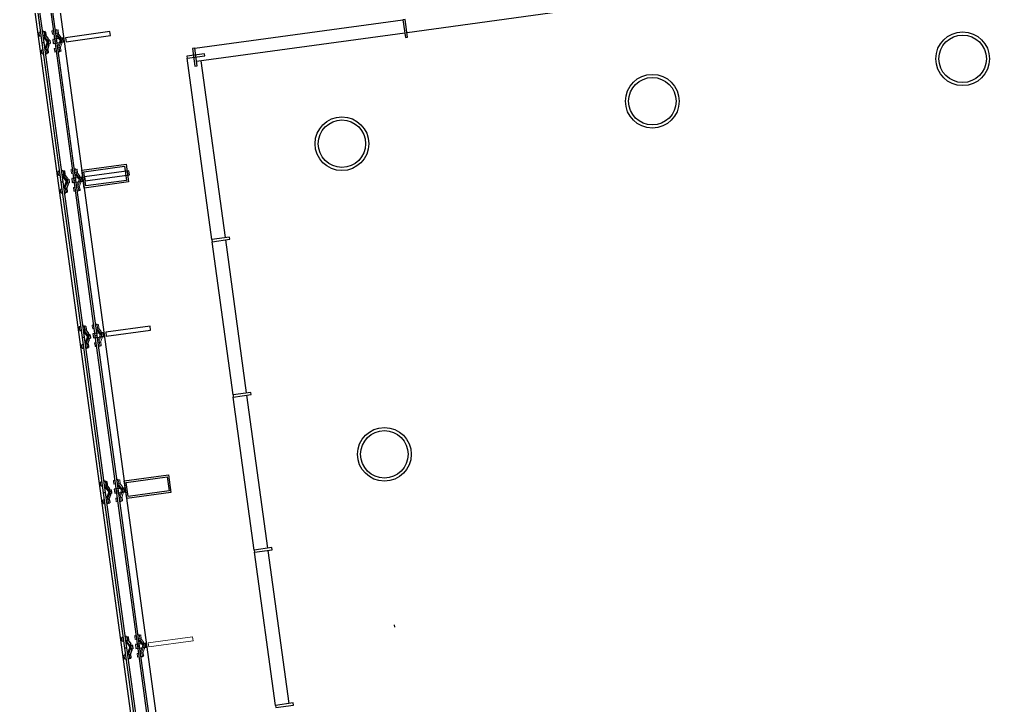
# Model space of a CAD drawing. Header units: millimetres. Extents: x -28081 to 142643, y -11740 to 128443.
# Drawn here: x -28081 to -17241, y 103183 to 110843 of the extents above; entities that cross this region are included whole.
import ezdxf

# ---------------------------------------------------------------- set-up
doc = ezdxf.new("R2010")
doc.units = ezdxf.units.MM
doc.header["$LTSCALE"] = 10
doc.layers.add('A—墙体', color=7, linetype='Continuous')
doc.layers.add('A—门窗', color=135, linetype='Continuous')
doc.layers.add('E-RF-5F$0$A-GLAZ', color=6, linetype='Continuous', lineweight=5)
doc.layers.add('E-RF-5F$0$A-GLAZ-CWMG', color=3, linetype='Continuous', lineweight=5)
doc.layers.get('E-RF-5F$0$A-GLAZ-CWMG').off()

# ---------------------------------------------------------------- blocks, each defined once
blk = doc.blocks.new('E-RF-5F$0$Rectangular Mullion - Icon Glass Fins-10826575-E2 号楼五层平面图 5TH FLOOR PLAN')
at = {"layer": 'A—门窗', "lineweight": 18}
for p, q in [((-22, -100), (22, -100)), ((-22, -600), (-22, -100)), ((22, -100), (22, -600)), ((22, -600), (-22, -600))]:
    blk.add_line(p, q, dxfattribs=at)
blk = doc.blocks.new('E-RF-5F$0$Spider Panel - Spider Panel-10871031-E2 号楼五层平面图 5TH FLOOR PLAN')
at = {"layer": 'A—门窗', "color": 8, "lineweight": 9}
for p, q in [((-1000, 15), (-1000, 0)), ((-1000, 15), (-993, 15)), ((-995, 30), (-995, 0)), ((-995, 30), (-989, 30)), ((-993, 15), (-957, 15)), ((-989, 30), (-955, 30)), ((-940, 15), (-957, 15)), ((-955, 26), (-910, 50)), ((-955, 0), (-955, 30)), ((-875, 50), (-940, 15)), ((-940, 0), (-875, 35)), ((-893, 50), (-910, 50)), ((-875, 50), (-910, 50)), ((-900, 50), (-900, 46)), ((-900, 50), (-900, 46)), ((-895, 65), (-895, 50)), ((-895, 65), (-889, 65)), ((-895, 65), (-895, 50)), ((-895, 65), (-861, 65)), ((-895, 65), (-895, 50)), ((-895, 65), (-861, 65)), ((-895, 65), (-895, 50)), ((-895, 65), (-889, 65)), ((-875, 50), (-893, 50)), ((-889, 65), (-855, 65)), ((-889, 65), (-855, 65)), ((-810, 15), (-875, 50)), ((-840, 50), (-875, 50)), ((-857, 50), (-875, 50)), ((-875, 35), (-810, 0)), ((-861, 65), (-855, 65)), ((-861, 65), (-855, 65)), ((-840, 50), (-857, 50)), ((-855, 50), (-855, 65)), ((-855, 50), (-855, 65)), ((-855, 50), (-855, 65)), ((-855, 50), (-855, 65)), ((-850, 46), (-850, 50)), ((-850, 46), (-850, 50)), ((-840, 50), (-795, 26)), ((-793, 15), (-810, 15)), ((-795, 30), (-795, 0)), ((-795, 30), (-761, 30)), ((-793, 15), (-757, 15)), ((-761, 30), (-755, 30)), ((-757, 15), (-750, 15)), ((-755, 0), (-755, 30)), ((-750, 0), (-750, 15)), ((750, 15), (750, 0)), ((750, 15), (757, 15)), ((755, 30), (755, 0)), ((755, 30), (761, 30)), ((757, 15), (793, 15)), ((761, 30), (795, 30)), ((810, 15), (793, 15)), ((795, 26), (840, 50)), ((795, 0), (795, 30)), ((875, 50), (810, 15)), ((810, 0), (875, 35)), ((857, 50), (840, 50)), ((875, 50), (840, 50)), ((850, 50), (850, 46)), ((850, 50), (850, 46)), ((855, 65), (855, 50)), ((855, 65), (861, 65)), ((855, 65), (855, 50)), ((855, 65), (889, 65)), ((855, 65), (855, 50)), ((855, 65), (889, 65)), ((855, 65), (855, 50)), ((855, 65), (861, 65)), ((875, 50), (857, 50)), ((861, 65), (895, 65)), ((861, 65), (895, 65)), ((940, 15), (875, 50)), ((910, 50), (875, 50)), ((893, 50), (875, 50)), ((875, 35), (940, 0)), ((889, 65), (895, 65)), ((889, 65), (895, 65)), ((910, 50), (893, 50)), ((895, 50), (895, 65)), ((895, 50), (895, 65)), ((895, 50), (895, 65)), ((895, 50), (895, 65)), ((900, 46), (900, 50)), ((900, 46), (900, 50)), ((910, 50), (955, 26)), ((957, 15), (940, 15)), ((955, 30), (955, 0)), ((955, 30), (989, 30)), ((957, 15), (993, 15)), ((989, 30), (995, 30)), ((993, 15), (1000, 15)), ((995, 0), (995, 30)), ((1000, 0), (1000, 15)), ((-995, -25), (-995, -40)), ((-989, -40), (-995, -40)), ((-955, -40), (-989, -40)), ((-955, -40), (-955, -25)), ((-795, -25), (-795, -40)), ((-761, -40), (-795, -40)), ((-755, -40), (-761, -40)), ((-755, -40), (-755, -25)), ((755, -25), (755, -40)), ((761, -40), (755, -40)), ((795, -40), (761, -40)), ((795, -40), (795, -25)), ((955, -25), (955, -40)), ((989, -40), (955, -40)), ((995, -40), (989, -40)), ((995, -40), (995, -25))]:
    blk.add_line(p, q, dxfattribs=at)
at = {"layer": 'A—门窗'}
for p, q in [((875, 0), (-875, 0)), ((-875, 0), (-875, -25)), ((-875, -25), (875, -25)), ((875, -25), (875, 0))]:
    blk.add_line(p, q, dxfattribs=at)
blk = doc.blocks.new('E2-RI-5F$0$200x500')
at = {"layer": 'A—门窗', "elevation": 0}
blk.add_lwpolyline([(11654895, -6112598), (11654827, -6112103), (11655025, -6112076), (11655093, -6112571), (11654895, -6112598)], dxfattribs=at)
blk.add_lwpolyline([(11654912, -6112576), (11654850, -6112120), (11655008, -6112098), (11655071, -6112554)], close=True, dxfattribs=at)
blk = doc.blocks.new('E-COLS-F5')
at = {"layer": 'A—墙体'}
for centre, radius in [((11691372, -6096540), 300), ((11691372, -6096540), 265), ((11687905, -6097014), 300), ((11687905, -6097014), 265), ((11684437, -6097488), 300), ((11684437, -6097488), 265), ((11684911, -6100956), 300), ((11684911, -6100956), 265)]:
    blk.add_circle(centre, radius, dxfattribs=at)
blk = doc.blocks.new('E-RF-5F$0$Spider Panel - Spider Panel-10871030-E2 号楼五层平面图 5TH FLOOR PLAN')
at = {"layer": 'A—门窗', "color": 8, "lineweight": 9}
for p, q in [((-909, 15), (-909, 0)), ((-909, 15), (-902, 15)), ((-904, 30), (-904, 0)), ((-904, 30), (-898, 30)), ((-902, 15), (-866, 15)), ((-898, 30), (-864, 30)), ((-849, 15), (-866, 15)), ((-864, 26), (-819, 50)), ((-864, 0), (-864, 30)), ((-784, 50), (-849, 15)), ((-849, 0), (-784, 35)), ((-802, 50), (-819, 50)), ((-784, 50), (-819, 50)), ((-809, 50), (-809, 46)), ((-809, 50), (-809, 46)), ((-804, 65), (-804, 50)), ((-804, 65), (-798, 65)), ((-804, 65), (-804, 50)), ((-804, 65), (-770, 65)), ((-804, 65), (-804, 50)), ((-804, 65), (-770, 65)), ((-804, 65), (-804, 50)), ((-804, 65), (-798, 65)), ((-784, 50), (-802, 50)), ((-798, 65), (-764, 65)), ((-798, 65), (-764, 65)), ((-719, 15), (-784, 50)), ((-749, 50), (-784, 50)), ((-766, 50), (-784, 50)), ((-784, 35), (-719, 0)), ((-770, 65), (-764, 65)), ((-770, 65), (-764, 65)), ((-749, 50), (-766, 50)), ((-764, 50), (-764, 65)), ((-764, 50), (-764, 65)), ((-764, 50), (-764, 65)), ((-764, 50), (-764, 65)), ((-759, 46), (-759, 50)), ((-759, 46), (-759, 50)), ((-749, 50), (-704, 26)), ((-702, 15), (-719, 15)), ((-704, 30), (-704, 0)), ((-704, 30), (-670, 30)), ((-702, 15), (-666, 15)), ((-670, 30), (-664, 30)), ((-666, 15), (-659, 15)), ((-664, 0), (-664, 30)), ((-659, 0), (-659, 15)), ((659, 15), (659, 0)), ((659, 15), (666, 15)), ((664, 30), (664, 0)), ((664, 30), (670, 30)), ((666, 15), (702, 15)), ((670, 30), (704, 30)), ((719, 15), (702, 15)), ((704, 26), (749, 50)), ((704, 0), (704, 30)), ((784, 50), (719, 15)), ((719, 0), (784, 35)), ((766, 50), (749, 50)), ((784, 50), (749, 50)), ((759, 50), (759, 46)), ((759, 50), (759, 46)), ((764, 65), (764, 50)), ((764, 65), (770, 65)), ((764, 65), (764, 50)), ((764, 65), (798, 65)), ((764, 65), (764, 50)), ((764, 65), (798, 65)), ((764, 65), (764, 50)), ((764, 65), (770, 65)), ((784, 50), (766, 50)), ((770, 65), (804, 65)), ((770, 65), (804, 65)), ((849, 15), (784, 50)), ((819, 50), (784, 50)), ((802, 50), (784, 50)), ((784, 35), (849, 0)), ((798, 65), (804, 65)), ((798, 65), (804, 65)), ((819, 50), (802, 50)), ((804, 50), (804, 65)), ((804, 50), (804, 65)), ((804, 50), (804, 65)), ((804, 50), (804, 65)), ((809, 46), (809, 50)), ((809, 46), (809, 50)), ((819, 50), (864, 26)), ((866, 15), (849, 15)), ((864, 30), (864, 0)), ((864, 30), (898, 30)), ((866, 15), (902, 15)), ((898, 30), (904, 30)), ((902, 15), (909, 15)), ((904, 0), (904, 30)), ((909, 0), (909, 15)), ((-904, -25), (-904, -40)), ((-898, -40), (-904, -40)), ((-864, -40), (-898, -40)), ((-864, -40), (-864, -25)), ((-704, -25), (-704, -40)), ((-670, -40), (-704, -40)), ((-664, -40), (-670, -40)), ((-664, -40), (-664, -25)), ((664, -25), (664, -40)), ((670, -40), (664, -40)), ((704, -40), (670, -40)), ((704, -40), (704, -25)), ((864, -25), (864, -40)), ((898, -40), (864, -40)), ((904, -40), (898, -40)), ((904, -40), (904, -25))]:
    blk.add_line(p, q, dxfattribs=at)
at = {"layer": 'A—门窗'}
for p, q in [((784, 0), (-784, 0)), ((-784, 0), (-784, -25)), ((-784, -25), (784, -25)), ((784, -25), (784, 0))]:
    blk.add_line(p, q, dxfattribs=at)
blk = doc.blocks.new('E-RF-5F$0$Spider Panel - Right-10871024-E2 号楼五层平面图 5TH FLOOR PLAN')
at = {"layer": 'A—门窗', "color": 8, "lineweight": 9}
for p, q in [((-703, 15), (-703, 0)), ((-703, 15), (-696, 15)), ((-698, 30), (-698, 0)), ((-698, 30), (-693, 30)), ((-696, 15), (-661, 15)), ((-693, 30), (-658, 30)), ((-643, 15), (-661, 15)), ((-658, 26), (-614, 50)), ((-658, 0), (-658, 30)), ((-578, 50), (-643, 15)), ((-643, 0), (-578, 35)), ((-596, 50), (-614, 50)), ((-578, 50), (-614, 50)), ((-598, 65), (-598, 50)), ((-598, 65), (-564, 65)), ((-598, 65), (-598, 50)), ((-598, 65), (-593, 65)), ((-593, 65), (-558, 65)), ((-561, 50), (-578, 50)), ((-578, 35), (-561, 35)), ((-564, 65), (-558, 65)), ((-561, 50), (-553, 50)), ((-561, 50), (-553, 50)), ((-553, 35), (-561, 35)), ((-553, 35), (-561, 35)), ((-558, 50), (-558, 65)), ((-558, 50), (-558, 65)), ((-553, 35), (-553, 50)), ((-553, 35), (-553, 50)), ((653, 15), (653, 0)), ((653, 15), (661, 15)), ((658, 30), (658, 0)), ((658, 30), (664, 30)), ((661, 15), (696, 15)), ((664, 30), (698, 30)), ((714, 15), (696, 15)), ((698, 26), (743, 50)), ((698, 0), (698, 30)), ((778, 50), (714, 15)), ((714, 0), (778, 35)), ((761, 50), (743, 50)), ((778, 50), (743, 50)), ((753, 50), (753, 46)), ((753, 50), (753, 46)), ((758, 65), (758, 50)), ((758, 65), (764, 65)), ((758, 65), (758, 50)), ((758, 65), (793, 65)), ((758, 65), (758, 50)), ((758, 65), (793, 65)), ((758, 65), (758, 50)), ((758, 65), (764, 65)), ((778, 50), (761, 50)), ((764, 65), (798, 65)), ((764, 65), (798, 65)), ((843, 15), (778, 50)), ((814, 50), (778, 50)), ((796, 50), (778, 50)), ((778, 35), (843, 0)), ((793, 65), (798, 65)), ((793, 65), (798, 65)), ((814, 50), (796, 50)), ((798, 50), (798, 65)), ((798, 50), (798, 65)), ((798, 50), (798, 65)), ((798, 50), (798, 65)), ((803, 46), (803, 50)), ((803, 46), (803, 50)), ((814, 50), (858, 26)), ((861, 15), (843, 15)), ((858, 30), (858, 0)), ((858, 30), (893, 30)), ((861, 15), (896, 15)), ((893, 30), (898, 30)), ((896, 15), (903, 15)), ((898, 0), (898, 30)), ((903, 0), (903, 15)), ((-698, -25), (-698, -40)), ((-693, -40), (-698, -40)), ((-658, -40), (-693, -40)), ((-658, -40), (-658, -25)), ((658, -25), (658, -40)), ((664, -40), (658, -40)), ((698, -40), (664, -40)), ((698, -40), (698, -25)), ((858, -25), (858, -40)), ((893, -40), (858, -40)), ((898, -40), (893, -40)), ((898, -40), (898, -25))]:
    blk.add_line(p, q, dxfattribs=at)
at = {"layer": 'A—门窗'}
for p, q in [((778, 0), (-778, 0)), ((-778, 0), (-778, -25)), ((-778, -25), (778, -25)), ((778, -25), (778, 0))]:
    blk.add_line(p, q, dxfattribs=at)

msp = doc.modelspace()

# ---------------------------------------------------------------- linework, layer by layer
at = {"layer": 'A—门窗'}
for p, q in [((-28081, 112194, 0), (-25792, 95449, 0)), ((-28040, 112123), (-27829, 110581)), ((-27804, 110584), (-28015, 112127)), ((-27765, 111954, 0), (-25552, 95764, 0)), ((-22041, 110928), (-23750, 110695)), ((-26122, 110522), (-23795, 110840)), ((-27846, 110700), (-27860, 110697)), ((-27846, 110700), (-27860, 110697)), ((-27860, 110692), (-27860, 110697)), ((-27860, 110692), (-27860, 110697)), ((-27855, 110658), (-27860, 110692)), ((-27855, 110658), (-27860, 110692)), ((-27806, 110710), (-27821, 110708)), ((-27806, 110710), (-27821, 110708)), ((-27791, 110707), (-27820, 110703)), ((-27791, 110707), (-27820, 110703)), ((-27806, 110710), (-27805, 110703)), ((-27806, 110710), (-27805, 110703)), ((-27805, 110703), (-27800, 110668)), ((-27805, 110703), (-27800, 110668)), ((-27791, 110707), (-27790, 110701)), ((-27791, 110707), (-27790, 110701)), ((-27790, 110701), (-27785, 110667)), ((-27790, 110701), (-27785, 110667)), ((-23775, 110691), (-26102, 110373)), ((-27855, 110658), (-27840, 110660)), ((-27855, 110658), (-27840, 110660)), ((-27804, 110584), (-27829, 110581)), ((-27829, 110581), (-27804, 110584)), ((-27829, 110581), (-27617, 109027)), ((-27815, 110663), (-27785, 110667)), ((-27815, 110663), (-27785, 110667)), ((-27813, 110648), (-27769, 110589)), ((-27813, 110648), (-27769, 110589)), ((-27592, 109030), (-27804, 110584)), ((-27798, 110650), (-27800, 110668)), ((-27798, 110650), (-27800, 110668)), ((-27755, 110591), (-27798, 110650)), ((-27755, 110591), (-27798, 110650)), ((-27769, 110589), (-27795, 110520)), ((-27769, 110589), (-27795, 110520)), ((-27789, 110667), (-27759, 110626)), ((-27789, 110667), (-27759, 110626)), ((-27780, 110522), (-27755, 110591)), ((-27780, 110522), (-27755, 110591)), ((-27758, 110616), (-27762, 110615)), ((-27758, 110616), (-27762, 110615)), ((-27758, 110616), (-27762, 110615)), ((-27758, 110616), (-27762, 110615)), ((-27755, 110591), (-27759, 110626)), ((-27757, 110608), (-27759, 110626)), ((-27755, 110591), (-27759, 110626)), ((-27757, 110608), (-27759, 110626)), ((-27742, 110613), (-27757, 110611)), ((-27742, 110613), (-27757, 110611)), ((-27742, 110613), (-27757, 110611)), ((-27742, 110613), (-27757, 110611)), ((-27742, 110613), (-27757, 110611)), ((-27742, 110613), (-27757, 110611)), ((-27742, 110613), (-27757, 110611)), ((-27742, 110613), (-27757, 110611)), ((-27755, 110591), (-27757, 110608)), ((-27755, 110591), (-27757, 110608)), ((-27752, 110573), (-27755, 110591)), ((-27750, 110556), (-27755, 110591)), ((-27752, 110573), (-27755, 110591)), ((-27750, 110556), (-27755, 110591)), ((-27755, 110566), (-27751, 110566)), ((-27755, 110566), (-27751, 110566)), ((-27755, 110566), (-27751, 110566)), ((-27755, 110566), (-27751, 110566)), ((-27752, 110571), (-27737, 110573)), ((-27752, 110571), (-27737, 110573)), ((-27752, 110571), (-27737, 110573)), ((-27750, 110556), (-27752, 110573)), ((-27752, 110571), (-27737, 110573)), ((-27752, 110571), (-27737, 110573)), ((-27752, 110571), (-27737, 110573)), ((-27752, 110571), (-27737, 110573)), ((-27750, 110556), (-27752, 110573)), ((-27752, 110571), (-27737, 110573)), ((-27742, 110613), (-27742, 110607)), ((-27742, 110613), (-27738, 110579)), ((-27742, 110613), (-27738, 110579)), ((-27742, 110613), (-27742, 110607)), ((-27742, 110613), (-27742, 110607)), ((-27742, 110613), (-27738, 110579)), ((-27742, 110613), (-27738, 110579)), ((-27742, 110613), (-27742, 110607)), ((-27742, 110607), (-27737, 110573)), ((-27742, 110607), (-27737, 110573)), ((-27742, 110607), (-27737, 110573)), ((-27742, 110607), (-27737, 110573)), ((-27738, 110579), (-27737, 110573)), ((-27738, 110579), (-27737, 110573)), ((-27738, 110579), (-27737, 110573)), ((-27738, 110579), (-27737, 110573)), ((-27818, 110501), (-27833, 110499)), ((-27818, 110501), (-27833, 110499)), ((-27829, 110465), (-27833, 110499)), ((-27829, 110465), (-27833, 110499)), ((-27828, 110460), (-27829, 110465)), ((-27828, 110460), (-27829, 110465)), ((-27828, 110460), (-27813, 110462)), ((-27828, 110460), (-27813, 110462)), ((-27763, 110509), (-27793, 110505)), ((-27763, 110509), (-27793, 110505)), ((-27788, 110465), (-27758, 110469)), ((-27788, 110465), (-27758, 110469)), ((-27787, 110460), (-27772, 110462)), ((-27787, 110460), (-27772, 110462)), ((-27778, 110505), (-27780, 110522)), ((-27778, 110505), (-27780, 110522)), ((-27778, 110505), (-27773, 110470)), ((-27778, 110505), (-27773, 110470)), ((-27773, 110470), (-27772, 110462)), ((-27773, 110470), (-27772, 110462)), ((-27750, 110556), (-27768, 110508)), ((-27750, 110556), (-27768, 110508)), ((-27763, 110509), (-27759, 110475)), ((-27763, 110509), (-27759, 110475)), ((-27759, 110475), (-27758, 110469)), ((-27759, 110475), (-27758, 110469)), ((-26122, 110522), (-26147, 110519)), ((-26147, 110519), (-26120, 110320)), ((-26095, 110324), (-26122, 110522)), ((-25931, 108387), (-26208, 110409)), ((-26052, 110380), (-25783, 108407)), ((-26120, 110320), (-26095, 110324)), ((-27594, 109156), (-27609, 109154)), ((-27594, 109156), (-27609, 109154)), ((-27578, 109153), (-27608, 109149)), ((-27578, 109153), (-27608, 109149)), ((-27594, 109156), (-27593, 109149)), ((-27594, 109156), (-27593, 109149)), ((-27578, 109153), (-27577, 109148)), ((-27578, 109153), (-27577, 109148)), ((-27633, 109146), (-27648, 109144)), ((-27633, 109146), (-27648, 109144)), ((-27647, 109138), (-27648, 109144)), ((-27647, 109138), (-27648, 109144)), ((-27643, 109104), (-27647, 109138)), ((-27643, 109104), (-27647, 109138)), ((-27643, 109104), (-27628, 109106)), ((-27643, 109104), (-27628, 109106)), ((-27603, 109110), (-27573, 109114)), ((-27603, 109110), (-27573, 109114)), ((-27600, 109094), (-27557, 109035)), ((-27600, 109094), (-27557, 109035)), ((-27593, 109149), (-27588, 109114)), ((-27593, 109149), (-27588, 109114)), ((-27586, 109097), (-27588, 109114)), ((-27586, 109097), (-27588, 109114)), ((-27542, 109037), (-27586, 109097)), ((-27542, 109037), (-27586, 109097)), ((-27577, 109148), (-27573, 109114)), ((-27577, 109148), (-27573, 109114)), ((-27577, 109113), (-27547, 109072)), ((-27577, 109113), (-27547, 109072)), ((-27546, 109062), (-27550, 109061)), ((-27546, 109062), (-27550, 109061)), ((-27546, 109062), (-27550, 109061)), ((-27546, 109062), (-27550, 109061)), ((-27542, 109037), (-27547, 109072)), ((-27545, 109055), (-27547, 109072)), ((-27542, 109037), (-27547, 109072)), ((-27545, 109055), (-27547, 109072)), ((-27530, 109059), (-27545, 109057)), ((-27530, 109059), (-27545, 109057)), ((-27530, 109059), (-27545, 109057)), ((-27530, 109059), (-27545, 109057)), ((-27530, 109059), (-27545, 109057)), ((-27530, 109059), (-27545, 109057)), ((-27530, 109059), (-27545, 109057)), ((-27530, 109059), (-27545, 109057)), ((-27542, 109037), (-27545, 109055)), ((-27542, 109037), (-27545, 109055)), ((-27530, 109059), (-27529, 109053)), ((-27530, 109059), (-27525, 109025)), ((-27530, 109059), (-27525, 109025)), ((-27530, 109059), (-27529, 109053)), ((-27530, 109059), (-27529, 109053)), ((-27530, 109059), (-27525, 109025)), ((-27530, 109059), (-27525, 109025)), ((-27530, 109059), (-27529, 109053)), ((-27529, 109053), (-27525, 109019)), ((-27529, 109053), (-27525, 109019)), ((-27529, 109053), (-27525, 109019)), ((-27529, 109053), (-27525, 109019)), ((-27606, 108948), (-27621, 108946)), ((-27606, 108948), (-27621, 108946)), ((-27616, 108912), (-27621, 108946)), ((-27616, 108912), (-27621, 108946)), ((-27592, 109030), (-27617, 109027)), ((-27617, 109027), (-27592, 109030)), ((-27617, 109027), (-27380, 107293)), ((-27355, 107297), (-27592, 109030)), ((-27557, 109035), (-27583, 108966)), ((-27557, 109035), (-27583, 108966)), ((-27551, 108955), (-27581, 108951)), ((-27551, 108955), (-27581, 108951)), ((-27568, 108968), (-27542, 109037)), ((-27568, 108968), (-27542, 109037)), ((-27566, 108951), (-27568, 108968)), ((-27566, 108951), (-27568, 108968)), ((-27566, 108951), (-27561, 108916)), ((-27566, 108951), (-27561, 108916)), ((-27537, 109002), (-27555, 108955)), ((-27537, 109002), (-27555, 108955)), ((-27551, 108955), (-27546, 108921)), ((-27551, 108955), (-27546, 108921)), ((-27543, 109012), (-27539, 109012)), ((-27543, 109012), (-27539, 109012)), ((-27543, 109012), (-27539, 109012)), ((-27543, 109012), (-27539, 109012)), ((-27540, 109020), (-27542, 109037)), ((-27537, 109002), (-27542, 109037)), ((-27540, 109020), (-27542, 109037)), ((-27537, 109002), (-27542, 109037)), ((-27537, 109002), (-27540, 109020)), ((-27537, 109002), (-27540, 109020)), ((-27539, 109017), (-27525, 109019)), ((-27539, 109017), (-27525, 109019)), ((-27539, 109017), (-27525, 109019)), ((-27539, 109017), (-27525, 109019)), ((-27539, 109017), (-27525, 109019)), ((-27539, 109017), (-27525, 109019)), ((-27539, 109017), (-27525, 109019)), ((-27539, 109017), (-27525, 109019)), ((-27525, 109025), (-27525, 109019)), ((-27525, 109025), (-27525, 109019)), ((-27525, 109025), (-27525, 109019)), ((-27525, 109025), (-27525, 109019)), ((-27616, 108906), (-27616, 108912)), ((-27616, 108906), (-27616, 108912)), ((-27616, 108906), (-27601, 108908)), ((-27616, 108906), (-27601, 108908)), ((-27575, 108912), (-27546, 108916)), ((-27575, 108912), (-27546, 108916)), ((-27575, 108907), (-27560, 108909)), ((-27575, 108907), (-27560, 108909)), ((-27561, 108916), (-27560, 108909)), ((-27561, 108916), (-27560, 108909)), ((-27546, 108921), (-27546, 108916)), ((-27546, 108921), (-27546, 108916)), ((-25694, 106653), (-25928, 108362)), ((-25779, 108382), (-25546, 106673)), ((-27357, 107422), (-27372, 107420)), ((-27357, 107422), (-27372, 107420)), ((-27341, 107420), (-27371, 107415)), ((-27341, 107420), (-27371, 107415)), ((-27357, 107422), (-27356, 107415)), ((-27357, 107422), (-27356, 107415)), ((-27341, 107420), (-27340, 107414)), ((-27341, 107420), (-27340, 107414)), ((-27396, 107412), (-27411, 107410)), ((-27396, 107412), (-27411, 107410)), ((-27410, 107404), (-27411, 107410)), ((-27410, 107404), (-27411, 107410)), ((-27406, 107370), (-27410, 107404)), ((-27406, 107370), (-27410, 107404)), ((-27406, 107370), (-27391, 107372)), ((-27406, 107370), (-27391, 107372)), ((-27366, 107376), (-27336, 107380)), ((-27366, 107376), (-27336, 107380)), ((-27363, 107361), (-27320, 107301)), ((-27363, 107361), (-27320, 107301)), ((-27356, 107415), (-27352, 107385)), ((-27356, 107415), (-27352, 107385)), ((-27352, 107385), (-27351, 107380)), ((-27352, 107385), (-27351, 107380)), ((-27349, 107363), (-27351, 107380)), ((-27349, 107363), (-27351, 107380)), ((-27305, 107303), (-27349, 107363)), ((-27305, 107303), (-27349, 107363)), ((-27340, 107414), (-27336, 107380)), ((-27340, 107414), (-27336, 107380)), ((-27340, 107379), (-27310, 107338)), ((-27340, 107379), (-27310, 107338)), ((-27309, 107328), (-27313, 107328)), ((-27309, 107328), (-27313, 107328)), ((-27309, 107328), (-27313, 107328)), ((-27309, 107328), (-27313, 107328)), ((-27305, 107303), (-27310, 107338)), ((-27308, 107321), (-27310, 107338)), ((-27305, 107303), (-27310, 107338)), ((-27308, 107321), (-27310, 107338)), ((-27293, 107325), (-27308, 107323)), ((-27293, 107325), (-27308, 107323)), ((-27293, 107325), (-27308, 107323)), ((-27293, 107325), (-27308, 107323)), ((-27293, 107325), (-27308, 107323)), ((-27293, 107325), (-27308, 107323)), ((-27293, 107325), (-27308, 107323)), ((-27293, 107325), (-27308, 107323)), ((-27305, 107303), (-27308, 107321)), ((-27305, 107303), (-27308, 107321)), ((-27293, 107325), (-27292, 107319)), ((-27293, 107325), (-27288, 107291)), ((-27293, 107325), (-27288, 107291)), ((-27293, 107325), (-27292, 107319)), ((-27293, 107325), (-27292, 107319)), ((-27293, 107325), (-27288, 107291)), ((-27293, 107325), (-27288, 107291)), ((-27293, 107325), (-27292, 107319)), ((-27292, 107319), (-27288, 107286)), ((-27292, 107319), (-27288, 107286)), ((-27292, 107319), (-27288, 107286)), ((-27292, 107319), (-27288, 107286)), ((-27369, 107214), (-27384, 107212)), ((-27369, 107214), (-27384, 107212)), ((-27379, 107178), (-27384, 107212)), ((-27379, 107178), (-27384, 107212)), ((-27355, 107297), (-27380, 107293)), ((-27380, 107293), (-27355, 107297)), ((-27380, 107293), (-27143, 105559)), ((-27118, 105563), (-27355, 107297)), ((-27320, 107301), (-27346, 107232)), ((-27320, 107301), (-27346, 107232)), ((-27314, 107221), (-27344, 107217)), ((-27314, 107221), (-27344, 107217)), ((-27331, 107235), (-27305, 107303)), ((-27331, 107235), (-27305, 107303)), ((-27329, 107217), (-27331, 107235)), ((-27329, 107217), (-27331, 107235)), ((-27329, 107217), (-27324, 107182)), ((-27329, 107217), (-27324, 107182)), ((-27300, 107268), (-27318, 107221)), ((-27300, 107268), (-27318, 107221)), ((-27314, 107221), (-27309, 107188)), ((-27314, 107221), (-27309, 107188)), ((-27306, 107278), (-27302, 107279)), ((-27306, 107278), (-27302, 107279)), ((-27306, 107278), (-27302, 107279)), ((-27306, 107278), (-27302, 107279)), ((-27303, 107286), (-27305, 107303)), ((-27300, 107268), (-27305, 107303)), ((-27303, 107286), (-27305, 107303)), ((-27300, 107268), (-27305, 107303)), ((-27300, 107268), (-27303, 107286)), ((-27300, 107268), (-27303, 107286)), ((-27302, 107283), (-27288, 107286)), ((-27302, 107283), (-27288, 107286)), ((-27302, 107283), (-27288, 107286)), ((-27302, 107283), (-27288, 107286)), ((-27302, 107283), (-27288, 107286)), ((-27302, 107283), (-27288, 107286)), ((-27302, 107283), (-27288, 107286)), ((-27302, 107283), (-27288, 107286)), ((-27288, 107291), (-27288, 107286)), ((-27288, 107291), (-27288, 107286)), ((-27288, 107291), (-27288, 107286)), ((-27288, 107291), (-27288, 107286)), ((-27379, 107172), (-27379, 107178)), ((-27379, 107172), (-27379, 107178)), ((-27379, 107172), (-27364, 107174)), ((-27379, 107172), (-27364, 107174)), ((-27338, 107178), (-27309, 107182)), ((-27338, 107178), (-27309, 107182)), ((-27338, 107173), (-27323, 107175)), ((-27338, 107173), (-27323, 107175)), ((-27324, 107182), (-27323, 107175)), ((-27324, 107182), (-27323, 107175)), ((-27309, 107188), (-27309, 107182)), ((-27309, 107188), (-27309, 107182)), ((-25457, 104919), (-25691, 106628)), ((-25542, 106649), (-25309, 104939)), ((-27120, 105689), (-27135, 105687)), ((-27120, 105689), (-27135, 105687)), ((-27104, 105686), (-27134, 105682)), ((-27104, 105686), (-27134, 105682)), ((-27120, 105689), (-27119, 105681)), ((-27120, 105689), (-27119, 105681)), ((-27104, 105686), (-27103, 105680)), ((-27104, 105686), (-27103, 105680)), ((-27159, 105678), (-27174, 105676)), ((-27159, 105678), (-27174, 105676)), ((-27173, 105670), (-27174, 105676)), ((-27173, 105670), (-27174, 105676)), ((-27169, 105636), (-27173, 105670)), ((-27169, 105636), (-27173, 105670)), ((-27169, 105636), (-27154, 105638)), ((-27169, 105636), (-27154, 105638)), ((-27129, 105642), (-27099, 105646)), ((-27129, 105642), (-27099, 105646)), ((-27126, 105627), (-27083, 105567)), ((-27126, 105627), (-27083, 105567)), ((-27119, 105681), (-27114, 105646)), ((-27119, 105681), (-27114, 105646)), ((-27112, 105629), (-27114, 105646)), ((-27112, 105629), (-27114, 105646)), ((-27068, 105569), (-27112, 105629)), ((-27068, 105569), (-27112, 105629)), ((-27103, 105680), (-27099, 105646)), ((-27103, 105680), (-27099, 105646)), ((-27103, 105645), (-27073, 105604)), ((-27103, 105645), (-27073, 105604)), ((-27072, 105594), (-27076, 105594)), ((-27072, 105594), (-27076, 105594)), ((-27072, 105594), (-27076, 105594)), ((-27072, 105594), (-27076, 105594)), ((-27068, 105569), (-27073, 105604)), ((-27071, 105587), (-27073, 105604)), ((-27068, 105569), (-27073, 105604)), ((-27071, 105587), (-27073, 105604)), ((-27056, 105591), (-27071, 105589)), ((-27056, 105591), (-27071, 105589)), ((-27056, 105591), (-27071, 105589)), ((-27056, 105591), (-27071, 105589)), ((-27056, 105591), (-27071, 105589)), ((-27056, 105591), (-27071, 105589)), ((-27056, 105591), (-27071, 105589)), ((-27056, 105591), (-27071, 105589)), ((-27068, 105569), (-27071, 105587)), ((-27068, 105569), (-27071, 105587)), ((-27056, 105591), (-27055, 105585)), ((-27056, 105591), (-27051, 105557)), ((-27056, 105591), (-27051, 105557)), ((-27056, 105591), (-27055, 105585)), ((-27056, 105591), (-27055, 105585)), ((-27056, 105591), (-27051, 105557)), ((-27056, 105591), (-27051, 105557)), ((-27056, 105591), (-27055, 105585)), ((-27055, 105585), (-27051, 105552)), ((-27055, 105585), (-27051, 105552)), ((-27055, 105585), (-27051, 105552)), ((-27055, 105585), (-27051, 105552)), ((-27132, 105480), (-27147, 105478)), ((-27132, 105480), (-27147, 105478)), ((-27142, 105444), (-27147, 105478)), ((-27142, 105444), (-27147, 105478)), ((-27118, 105563), (-27143, 105559)), ((-27143, 105559), (-27118, 105563)), ((-27143, 105559), (-26906, 103825)), ((-26881, 103829), (-27118, 105563)), ((-27083, 105567), (-27109, 105499)), ((-27083, 105567), (-27109, 105499)), ((-27077, 105487), (-27107, 105483)), ((-27077, 105487), (-27107, 105483)), ((-27094, 105501), (-27068, 105569)), ((-27094, 105501), (-27068, 105569)), ((-27092, 105483), (-27094, 105501)), ((-27092, 105483), (-27094, 105501)), ((-27092, 105483), (-27087, 105448)), ((-27092, 105483), (-27087, 105448)), ((-27063, 105534), (-27081, 105487)), ((-27063, 105534), (-27081, 105487)), ((-27077, 105487), (-27072, 105454)), ((-27077, 105487), (-27072, 105454)), ((-27069, 105544), (-27065, 105545)), ((-27069, 105544), (-27065, 105545)), ((-27069, 105544), (-27065, 105545)), ((-27069, 105544), (-27065, 105545)), ((-27066, 105552), (-27068, 105569)), ((-27066, 105552), (-27068, 105569)), ((-27066, 105552), (-27068, 105569)), ((-27066, 105552), (-27068, 105569)), ((-27063, 105534), (-27066, 105552)), ((-27063, 105534), (-27066, 105552)), ((-27063, 105534), (-27066, 105551)), ((-27063, 105534), (-27066, 105551)), ((-27065, 105550), (-27051, 105552)), ((-27065, 105550), (-27051, 105552)), ((-27065, 105550), (-27051, 105552)), ((-27065, 105550), (-27051, 105552)), ((-27065, 105550), (-27051, 105552)), ((-27065, 105550), (-27051, 105552)), ((-27065, 105550), (-27051, 105552)), ((-27065, 105550), (-27051, 105552)), ((-27051, 105557), (-27051, 105552)), ((-27051, 105557), (-27051, 105552)), ((-27051, 105557), (-27051, 105552)), ((-27051, 105557), (-27051, 105552)), ((-27142, 105438), (-27142, 105444)), ((-27142, 105438), (-27142, 105444)), ((-27142, 105438), (-27127, 105440)), ((-27142, 105438), (-27127, 105440)), ((-27101, 105444), (-27072, 105448)), ((-27101, 105444), (-27072, 105448)), ((-27101, 105439), (-27086, 105441)), ((-27101, 105439), (-27086, 105441)), ((-27087, 105448), (-27086, 105441)), ((-27087, 105448), (-27086, 105441)), ((-27072, 105454), (-27072, 105448)), ((-27072, 105454), (-27072, 105448)), ((-25220, 103185), (-25454, 104894)), ((-25305, 104915), (-25072, 103206)), ((-23894, 104086), (-23890, 104060)), ((-26883, 103955), (-26898, 103953)), ((-26883, 103955), (-26898, 103953)), ((-26867, 103952), (-26897, 103948)), ((-26867, 103952), (-26897, 103948)), ((-26883, 103955), (-26882, 103947)), ((-26883, 103955), (-26882, 103947)), ((-26867, 103952), (-26866, 103946)), ((-26867, 103952), (-26866, 103946)), ((-26922, 103944), (-26937, 103942)), ((-26922, 103944), (-26937, 103942)), ((-26936, 103936), (-26937, 103942)), ((-26936, 103936), (-26937, 103942)), ((-26932, 103903), (-26936, 103936)), ((-26932, 103903), (-26936, 103936)), ((-26932, 103903), (-26917, 103905)), ((-26932, 103903), (-26917, 103905)), ((-26892, 103908), (-26862, 103912)), ((-26892, 103908), (-26862, 103912)), ((-26889, 103893), (-26846, 103834)), ((-26889, 103893), (-26846, 103834)), ((-26882, 103947), (-26877, 103912)), ((-26882, 103947), (-26877, 103912)), ((-26875, 103895), (-26877, 103912)), ((-26875, 103895), (-26877, 103912)), ((-26831, 103836), (-26875, 103895)), ((-26831, 103836), (-26875, 103895)), ((-26866, 103946), (-26862, 103912)), ((-26866, 103946), (-26862, 103912)), ((-26866, 103912), (-26836, 103871)), ((-26866, 103912), (-26836, 103871)), ((-26835, 103860), (-26839, 103860)), ((-26835, 103860), (-26839, 103860)), ((-26835, 103860), (-26839, 103860)), ((-26835, 103860), (-26839, 103860)), ((-26831, 103836), (-26836, 103871)), ((-26834, 103853), (-26836, 103871)), ((-26831, 103836), (-26836, 103871)), ((-26834, 103853), (-26836, 103871)), ((-26819, 103857), (-26834, 103855)), ((-26819, 103857), (-26834, 103855)), ((-26819, 103857), (-26834, 103855)), ((-26819, 103857), (-26834, 103855)), ((-26819, 103857), (-26834, 103855)), ((-26819, 103857), (-26834, 103855)), ((-26819, 103857), (-26834, 103855)), ((-26819, 103857), (-26834, 103855)), ((-26831, 103836), (-26834, 103853)), ((-26831, 103836), (-26834, 103853)), ((-26819, 103857), (-26818, 103852)), ((-26819, 103857), (-26814, 103824)), ((-26819, 103857), (-26814, 103824)), ((-26819, 103857), (-26818, 103852)), ((-26819, 103857), (-26818, 103852)), ((-26819, 103857), (-26814, 103824)), ((-26819, 103857), (-26814, 103824)), ((-26819, 103857), (-26818, 103852)), ((-26818, 103852), (-26814, 103818)), ((-26818, 103852), (-26814, 103818)), ((-26818, 103852), (-26814, 103818)), ((-26818, 103852), (-26814, 103818)), ((-26895, 103746), (-26910, 103744)), ((-26895, 103746), (-26910, 103744)), ((-26905, 103710), (-26910, 103744)), ((-26905, 103710), (-26910, 103744)), ((-26881, 103829), (-26906, 103825)), ((-26906, 103825), (-26881, 103829)), ((-26906, 103825), (-26669, 102091)), ((-26644, 102095), (-26881, 103829)), ((-26846, 103834), (-26872, 103765)), ((-26846, 103834), (-26872, 103765)), ((-26840, 103754), (-26870, 103750)), ((-26840, 103754), (-26870, 103750)), ((-26857, 103767), (-26831, 103836)), ((-26857, 103767), (-26831, 103836)), ((-26855, 103749), (-26857, 103767)), ((-26855, 103749), (-26857, 103767)), ((-26855, 103749), (-26850, 103714)), ((-26855, 103749), (-26850, 103714)), ((-26826, 103801), (-26844, 103753)), ((-26826, 103801), (-26844, 103753)), ((-26840, 103754), (-26835, 103720)), ((-26840, 103754), (-26835, 103720)), ((-26832, 103810), (-26828, 103811)), ((-26832, 103810), (-26828, 103811)), ((-26832, 103810), (-26828, 103811)), ((-26832, 103810), (-26828, 103811)), ((-26829, 103818), (-26831, 103836)), ((-26826, 103801), (-26831, 103836)), ((-26829, 103818), (-26831, 103836)), ((-26826, 103801), (-26831, 103836)), ((-26826, 103801), (-26829, 103818)), ((-26826, 103801), (-26829, 103818)), ((-26828, 103816), (-26814, 103818)), ((-26828, 103816), (-26814, 103818)), ((-26828, 103816), (-26814, 103818)), ((-26828, 103816), (-26814, 103818)), ((-26828, 103816), (-26814, 103818)), ((-26828, 103816), (-26814, 103818)), ((-26828, 103816), (-26814, 103818)), ((-26828, 103816), (-26814, 103818)), ((-26814, 103824), (-26814, 103818)), ((-26814, 103824), (-26814, 103818)), ((-26814, 103824), (-26814, 103818)), ((-26814, 103824), (-26814, 103818)), ((-26905, 103704), (-26905, 103710)), ((-26905, 103704), (-26905, 103710)), ((-26905, 103704), (-26890, 103706)), ((-26905, 103704), (-26890, 103706)), ((-26864, 103710), (-26835, 103714)), ((-26864, 103710), (-26835, 103714)), ((-26864, 103705), (-26849, 103707)), ((-26864, 103705), (-26849, 103707)), ((-26850, 103714), (-26849, 103707)), ((-26850, 103714), (-26849, 103707)), ((-26835, 103720), (-26835, 103714)), ((-26835, 103720), (-26835, 103714))]:
    msp.add_line(p, q, dxfattribs=at)
at = {"layer": 'A—门窗', "extrusion": (0, 0, -1)}
for p, q in [((-23770, 110843), (-23795, 110840)), ((-23795, 110840), (-23768, 110642)), ((-23743, 110645), (-23770, 110843)), ((-27070, 110707), (-27565, 110639)), ((-27070, 110707), (-27565, 110639)), ((-27064, 110663), (-27070, 110707)), ((-27064, 110663), (-27070, 110707)), ((-27585, 110636, 0), (-27708, 110619, 0)), ((-27708, 110619, 0), (-27702, 110576, 0)), ((-27702, 110576, 0), (-27579, 110593, 0)), ((-27579, 110593, 0), (-27585, 110636, 0)), ((-27565, 110639), (-27559, 110595)), ((-27565, 110639), (-27559, 110595)), ((-27559, 110595), (-27064, 110663)), ((-27559, 110595), (-27064, 110663)), ((-23768, 110642), (-23743, 110645)), ((-26013, 110461), (-26211, 110434)), ((-26010, 110436), (-26013, 110461)), ((-26211, 110434), (-26208, 110409)), ((-26208, 110409), (-26010, 110436)), ((-26857, 109153), (-27353, 109085)), ((-26857, 109153), (-27353, 109085)), ((-27353, 109085), (-27347, 109042)), ((-27353, 109085), (-27347, 109042)), ((-27347, 109042), (-26852, 109109)), ((-27347, 109042), (-26852, 109109)), ((-26852, 109109), (-26857, 109153)), ((-26852, 109109), (-26857, 109153)), ((-25733, 108414), (-25931, 108387)), ((-25730, 108389), (-25733, 108414)), ((-25931, 108387), (-25928, 108362)), ((-25928, 108362), (-25730, 108389)), ((-26620, 107419), (-27116, 107351)), ((-26620, 107419), (-27116, 107351)), ((-26615, 107376), (-26620, 107419)), ((-26615, 107376), (-26620, 107419)), ((-27136, 107349, 0), (-27259, 107332, 0)), ((-27259, 107332, 0), (-27253, 107288, 0)), ((-27130, 107305, 0), (-27136, 107349, 0)), ((-27116, 107351), (-27110, 107308)), ((-27116, 107351), (-27110, 107308)), ((-27110, 107308), (-26615, 107376)), ((-27110, 107308), (-26615, 107376)), ((-27253, 107288, 0), (-27130, 107305, 0)), ((-25496, 106680), (-25694, 106653)), ((-25493, 106655), (-25496, 106680)), ((-25694, 106653), (-25691, 106628)), ((-25691, 106628), (-25493, 106655)), ((-25259, 104946), (-25457, 104919)), ((-25256, 104921), (-25259, 104946)), ((-25457, 104919), (-25454, 104894)), ((-25454, 104894), (-25256, 104921)), ((-26662, 103881, 0), (-26785, 103864, 0)), ((-26785, 103864, 0), (-26779, 103821, 0)), ((-26656, 103837, 0), (-26662, 103881, 0)), ((-26779, 103821, 0), (-26656, 103837, 0)), ((-25022, 103212), (-25220, 103185)), ((-25019, 103188), (-25022, 103212)), ((-25220, 103185), (-25217, 103160)), ((-25217, 103160), (-25019, 103188))]:
    msp.add_line(p, q, dxfattribs=at)
at = {"layer": 'A—门窗', "elevation": 0}
msp.add_lwpolyline([(-27367, 109039), (-27373, 109083), (-27496, 109066), (-27490, 109022)], close=True, dxfattribs=at)
at = {"layer": 'A—门窗'}
msp.add_lwpolyline([(-26893, 105571), (-26899, 105615), (-27022, 105598), (-27016, 105554)], close=True, dxfattribs=at)

# ---------------------------------------------------------------- block references
at = {"layer": 'A—墙体'}
msp.add_blockref('E-COLS-F5', (-11708914, 6206944), dxfattribs=at)
at = {"layer": 'A—门窗', "rotation": 90}
msp.add_blockref('E2-RI-5F$0$200x500', (-6139459, -11545866, 0), dxfattribs=at)
at = {"layer": 'E-RF-5F$0$A-GLAZ', "lineweight": 9, "rotation": 277.7833395205085}
for name, p in [('E-RF-5F$0$Spider Panel - Right-10871024-E2 号楼五层平面图 5TH FLOOR PLAN', (-27767, 111375)), ('E-RF-5F$0$Spider Panel - Spider Panel-10871030-E2 号楼五层平面图 5TH FLOOR PLAN', (-27555, 109827)), ('E-RF-5F$0$Spider Panel - Spider Panel-10871031-E2 号楼五层平面图 5TH FLOOR PLAN', (-27330, 108183)), ('E-RF-5F$0$Spider Panel - Spider Panel-10871031-E2 号楼五层平面图 5TH FLOOR PLAN', (-27330, 108183)), ('E-RF-5F$0$Spider Panel - Spider Panel-10871031-E2 号楼五层平面图 5TH FLOOR PLAN', (-27093, 106449)), ('E-RF-5F$0$Spider Panel - Spider Panel-10871031-E2 号楼五层平面图 5TH FLOOR PLAN', (-26856, 104715)), ('E-RF-5F$0$Spider Panel - Spider Panel-10871031-E2 号楼五层平面图 5TH FLOOR PLAN', (-26856, 104715)), ('E-RF-5F$0$Spider Panel - Spider Panel-10871031-E2 号楼五层平面图 5TH FLOOR PLAN', (-26619, 102981))]:
    msp.add_blockref(name, p, dxfattribs=at)
at = {"layer": 'E-RF-5F$0$A-GLAZ-CWMG', "color": 8, "rotation": 90}
msp.add_blockref('E2-RI-5F$0$200x500', (-6138985, -11549333, 0), dxfattribs=at)
at = {"layer": 'E-RF-5F$0$A-GLAZ-CWMG', "color": 8, "extrusion": (0, 0, -1), "rotation": 262.2166604794915}
msp.add_blockref('E-RF-5F$0$Rectangular Mullion - Icon Glass Fins-10826575-E2 号楼五层平面图 5TH FLOOR PLAN', (26738, 103848), dxfattribs=at)
msp.add_blockref('E-RF-5F$0$Rectangular Mullion - Icon Glass Fins-10826575-E2 号楼五层平面图 5TH FLOOR PLAN', (26738, 103848), dxfattribs=at)

doc.saveas('drawing.dxf')
